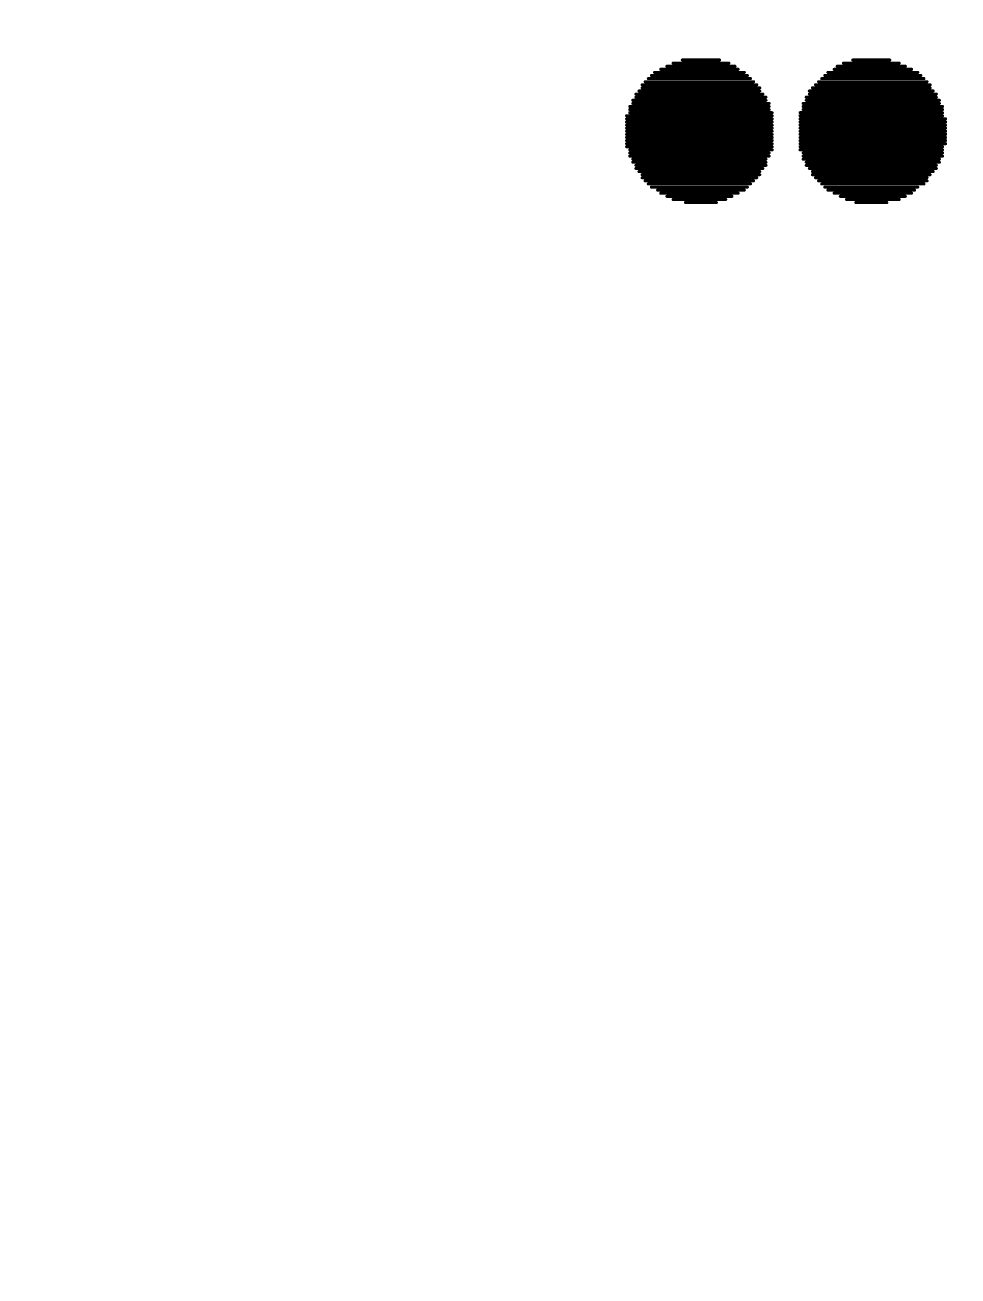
# Model space of a CAD drawing. Header units: millimetres. Extents: x -46.4 to 46.4, y -47.3 to 46.4.
# Drawn here: x -25.213 to -23.3, y -2.391 to 0.173 of the extents above; entities that cross this region are included whole.
import ezdxf

# ---------------------------------------------------------------- set-up
doc = ezdxf.new("R2010")
doc.units = ezdxf.units.MM
doc.layers.add('BottomOverlay', color=54, linetype='Continuous')
doc.layers.add('Mechanical1', color=6, linetype='Continuous')

# ---------------------------------------------------------------- blocks, each defined once
blk = doc.blocks.new('________2')
at = {"layer": 'BottomOverlay', "const_width": 0.00635}
for points in [[(0.1349, -2.899), (0.2111, -2.899)], [(0.4841, -2.899), (0.5603, -2.899)], [(0.0777, -2.9244), (0.2619, -2.9244)], [(0.0904, -2.9181), (0.2492, -2.9181)], [(0.1031, -2.9117), (0.2428, -2.9117)], [(0.1158, -2.9054), (0.2301, -2.9054)], [(0.4333, -2.9244), (0.6175, -2.9244)], [(0.446, -2.9181), (0.6048, -2.9181)], [(0.4524, -2.9117), (0.5921, -2.9117)], [(0.4651, -2.9054), (0.5794, -2.9054)], [(0.0523, -2.9498), (0.2873, -2.9498)], [(0.0587, -2.9435), (0.2809, -2.9435)], [(0.065, -2.9371), (0.2746, -2.9371)], [(0.0714, -2.9308), (0.2682, -2.9308)], [(0.4079, -2.9498), (0.6429, -2.9498)], [(0.4143, -2.9435), (0.6365, -2.9435)], [(0.4206, -2.9371), (0.6302, -2.9371)], [(0.427, -2.9308), (0.6238, -2.9308)], [(0.0396, -2.9689), (0.3, -2.9689)], [(0.0396, -2.9752), (0.3063, -2.9752)], [(0.046, -2.9625), (0.2936, -2.9625)], [(0.0523, -2.9562), (0.2936, -2.9562)], [(0.3889, -2.9752), (0.6556, -2.9752)], [(0.3952, -2.9625), (0.6492, -2.9625)], [(0.3952, -2.9689), (0.6556, -2.9689)], [(0.4016, -2.9562), (0.6429, -2.9562)], [(0.0269, -2.9943), (0.3127, -2.9943)], [(0.0269, -3.0006), (0.3127, -3.0006)], [(0.0333, -2.9816), (0.3063, -2.9816)], [(0.0333, -2.9879), (0.3127, -2.9879)], [(0.3825, -2.9879), (0.6619, -2.9879)], [(0.3825, -2.9943), (0.6683, -2.9943)], [(0.3825, -3.0006), (0.6683, -3.0006)], [(0.3889, -2.9816), (0.6619, -2.9816)], [(0.0206, -3.0133), (0.319, -3.0133)], [(0.0206, -3.0197), (0.319, -3.0197)], [(0.0206, -3.026), (0.319, -3.026)], [(0.0269, -3.007), (0.319, -3.007)], [(0.3762, -3.007), (0.6683, -3.007)], [(0.3762, -3.0133), (0.6683, -3.0133)], [(0.3762, -3.0197), (0.6746, -3.0197)], [(0.3762, -3.026), (0.6746, -3.026)], [(0.0206, -3.0324), (0.319, -3.0324)], [(0.0206, -3.0387), (0.319, -3.0387)], [(0.0206, -3.0451), (0.319, -3.0451)], [(0.0206, -3.0514), (0.319, -3.0514)], [(0.3762, -3.0324), (0.6746, -3.0324)], [(0.3762, -3.0387), (0.6746, -3.0387)], [(0.3762, -3.0451), (0.6746, -3.0451)], [(0.3762, -3.0514), (0.6746, -3.0514)], [(0.0206, -3.0578), (0.319, -3.0578)], [(0.0206, -3.0641), (0.319, -3.0641)], [(0.0206, -3.0705), (0.319, -3.0705)], [(0.0206, -3.0768), (0.319, -3.0768)], [(0.3762, -3.0578), (0.6746, -3.0578)], [(0.3762, -3.0641), (0.6746, -3.0641)], [(0.3762, -3.0705), (0.6746, -3.0705)], [(0.3762, -3.0768), (0.6683, -3.0768)], [(0.0269, -3.0832), (0.319, -3.0832)], [(0.0269, -3.0895), (0.3127, -3.0895)], [(0.0269, -3.0959), (0.3127, -3.0959)], [(0.0333, -3.1022), (0.3063, -3.1022)], [(0.3762, -3.0832), (0.6683, -3.0832)], [(0.3825, -3.0895), (0.6683, -3.0895)], [(0.3825, -3.0959), (0.6683, -3.0959)], [(0.3825, -3.1022), (0.6619, -3.1022)], [(0.0333, -3.1086), (0.3063, -3.1086)], [(0.0396, -3.1149), (0.3063, -3.1149)], [(0.0396, -3.1213), (0.3, -3.1213)], [(0.046, -3.1276), (0.2936, -3.1276)], [(0.3889, -3.1086), (0.6619, -3.1086)], [(0.3889, -3.1149), (0.6556, -3.1149)], [(0.3952, -3.1213), (0.6556, -3.1213)], [(0.4016, -3.1276), (0.6492, -3.1276)], [(0.0523, -3.134), (0.2936, -3.134)], [(0.0523, -3.1403), (0.2873, -3.1403)], [(0.0587, -3.1467), (0.2809, -3.1467)], [(0.065, -3.153), (0.2746, -3.153)], [(0.4016, -3.134), (0.6429, -3.134)], [(0.4079, -3.1403), (0.6365, -3.1403)], [(0.4143, -3.1467), (0.6365, -3.1467)], [(0.4206, -3.153), (0.6302, -3.153)], [(0.0714, -3.1594), (0.2682, -3.1594)], [(0.0841, -3.1657), (0.2619, -3.1657)], [(0.0904, -3.1721), (0.2492, -3.1721)], [(0.1031, -3.1784), (0.2365, -3.1784)], [(0.427, -3.1594), (0.6175, -3.1594)], [(0.4333, -3.1657), (0.6111, -3.1657)], [(0.446, -3.1721), (0.6048, -3.1721)], [(0.4587, -3.1784), (0.5921, -3.1784)], [(0.1158, -3.1848), (0.2238, -3.1848)], [(0.1412, -3.1911), (0.2047, -3.1911)], [(0.4714, -3.1848), (0.5794, -3.1848)], [(0.4905, -3.1911), (0.554, -3.1911)]]:
    blk.add_lwpolyline(points, dxfattribs=at)
at = {"layer": 'BottomOverlay', "const_width": 0.00317}
for points in [[(0.1333, -2.899, 1), (0.1365, -2.899, 1)], [(0.2095, -2.899, 1), (0.2127, -2.899, 1)], [(0.4826, -2.899, 1), (0.4857, -2.899, 1)], [(0.5588, -2.899, 1), (0.5619, -2.899, 1)], [(0.0762, -2.9244, 1), (0.0793, -2.9244, 1)], [(0.0889, -2.9181, 1), (0.092, -2.9181, 1)], [(0.1016, -2.9117, 1), (0.1047, -2.9117, 1)], [(0.1143, -2.9054, 1), (0.1174, -2.9054, 1)], [(0.2286, -2.9054, 1), (0.2317, -2.9054, 1)], [(0.2413, -2.9117, 1), (0.2444, -2.9117, 1)], [(0.2476, -2.9181, 1), (0.2508, -2.9181, 1)], [(0.2603, -2.9244, 1), (0.2635, -2.9244, 1)], [(0.4318, -2.9244, 1), (0.4349, -2.9244, 1)], [(0.4445, -2.9181, 1), (0.4476, -2.9181, 1)], [(0.4508, -2.9117, 1), (0.454, -2.9117, 1)], [(0.4635, -2.9054, 1), (0.4667, -2.9054, 1)], [(0.5778, -2.9054, 1), (0.581, -2.9054, 1)], [(0.5905, -2.9117, 1), (0.5937, -2.9117, 1)], [(0.6032, -2.9181, 1), (0.6064, -2.9181, 1)], [(0.6159, -2.9244, 1), (0.6191, -2.9244, 1)], [(0.0508, -2.9498, 1), (0.0539, -2.9498, 1)], [(0.0571, -2.9435, 1), (0.0603, -2.9435, 1)], [(0.0635, -2.9371, 1), (0.0666, -2.9371, 1)], [(0.0698, -2.9308, 1), (0.073, -2.9308, 1)], [(0.2667, -2.9308, 1), (0.2698, -2.9308, 1)], [(0.273, -2.9371, 1), (0.2762, -2.9371, 1)], [(0.2794, -2.9435, 1), (0.2825, -2.9435, 1)], [(0.2857, -2.9498, 1), (0.2889, -2.9498, 1)], [(0.4064, -2.9498, 1), (0.4095, -2.9498, 1)], [(0.4127, -2.9435, 1), (0.4159, -2.9435, 1)], [(0.4191, -2.9371, 1), (0.4222, -2.9371, 1)], [(0.4254, -2.9308, 1), (0.4286, -2.9308, 1)], [(0.6223, -2.9308, 1), (0.6254, -2.9308, 1)], [(0.6286, -2.9371, 1), (0.6318, -2.9371, 1)], [(0.635, -2.9435, 1), (0.6381, -2.9435, 1)], [(0.6413, -2.9498, 1), (0.6445, -2.9498, 1)], [(0.0381, -2.9689, 1), (0.0412, -2.9689, 1)], [(0.0381, -2.9752, 1), (0.0412, -2.9752, 1)], [(0.0444, -2.9625, 1), (0.0476, -2.9625, 1)], [(0.0508, -2.9562, 1), (0.0539, -2.9562, 1)], [(0.2921, -2.9562, 1), (0.2952, -2.9562, 1)], [(0.2921, -2.9625, 1), (0.2952, -2.9625, 1)], [(0.2984, -2.9689, 1), (0.3016, -2.9689, 1)], [(0.3048, -2.9752, 1), (0.3079, -2.9752, 1)], [(0.3873, -2.9752, 1), (0.3905, -2.9752, 1)], [(0.3937, -2.9625, 1), (0.3968, -2.9625, 1)], [(0.3937, -2.9689, 1), (0.3968, -2.9689, 1)], [(0.4, -2.9562, 1), (0.4032, -2.9562, 1)], [(0.6413, -2.9562, 1), (0.6445, -2.9562, 1)], [(0.6477, -2.9625, 1), (0.6508, -2.9625, 1)], [(0.654, -2.9689, 1), (0.6572, -2.9689, 1)], [(0.654, -2.9752, 1), (0.6572, -2.9752, 1)], [(0.0254, -2.9943, 1), (0.0285, -2.9943, 1)], [(0.0254, -3.0006, 1), (0.0285, -3.0006, 1)], [(0.0317, -2.9816, 1), (0.0349, -2.9816, 1)], [(0.0317, -2.9879, 1), (0.0349, -2.9879, 1)], [(0.3048, -2.9816, 1), (0.3079, -2.9816, 1)], [(0.3111, -2.9879, 1), (0.3143, -2.9879, 1)], [(0.3111, -2.9943, 1), (0.3143, -2.9943, 1)], [(0.3111, -3.0006, 1), (0.3143, -3.0006, 1)], [(0.381, -2.9879, 1), (0.3841, -2.9879, 1)], [(0.381, -2.9943, 1), (0.3841, -2.9943, 1)], [(0.381, -3.0006, 1), (0.3841, -3.0006, 1)], [(0.3873, -2.9816, 1), (0.3905, -2.9816, 1)], [(0.6604, -2.9816, 1), (0.6635, -2.9816, 1)], [(0.6604, -2.9879, 1), (0.6635, -2.9879, 1)], [(0.6667, -2.9943, 1), (0.6699, -2.9943, 1)], [(0.6667, -3.0006, 1), (0.6699, -3.0006, 1)], [(0.019, -3.0133, 1), (0.0222, -3.0133, 1)], [(0.019, -3.0197, 1), (0.0222, -3.0197, 1)], [(0.019, -3.026, 1), (0.0222, -3.026, 1)], [(0.0254, -3.007, 1), (0.0285, -3.007, 1)], [(0.3175, -3.007, 1), (0.3206, -3.007, 1)], [(0.3175, -3.0133, 1), (0.3206, -3.0133, 1)], [(0.3175, -3.0197, 1), (0.3206, -3.0197, 1)], [(0.3175, -3.026, 1), (0.3206, -3.026, 1)], [(0.3746, -3.007, 1), (0.3778, -3.007, 1)], [(0.3746, -3.0133, 1), (0.3778, -3.0133, 1)], [(0.3746, -3.0197, 1), (0.3778, -3.0197, 1)], [(0.3746, -3.026, 1), (0.3778, -3.026, 1)], [(0.6667, -3.007, 1), (0.6699, -3.007, 1)], [(0.6667, -3.0133, 1), (0.6699, -3.0133, 1)], [(0.6731, -3.0197, 1), (0.6762, -3.0197, 1)], [(0.6731, -3.026, 1), (0.6762, -3.026, 1)], [(0.019, -3.0324, 1), (0.0222, -3.0324, 1)], [(0.019, -3.0387, 1), (0.0222, -3.0387, 1)], [(0.019, -3.0451, 1), (0.0222, -3.0451, 1)], [(0.019, -3.0514, 1), (0.0222, -3.0514, 1)], [(0.3175, -3.0324, 1), (0.3206, -3.0324, 1)], [(0.3175, -3.0387, 1), (0.3206, -3.0387, 1)], [(0.3175, -3.0451, 1), (0.3206, -3.0451, 1)], [(0.3175, -3.0514, 1), (0.3206, -3.0514, 1)], [(0.3746, -3.0324, 1), (0.3778, -3.0324, 1)], [(0.3746, -3.0387, 1), (0.3778, -3.0387, 1)], [(0.3746, -3.0451, 1), (0.3778, -3.0451, 1)], [(0.3746, -3.0514, 1), (0.3778, -3.0514, 1)], [(0.6731, -3.0324, 1), (0.6762, -3.0324, 1)], [(0.6731, -3.0387, 1), (0.6762, -3.0387, 1)], [(0.6731, -3.0451, 1), (0.6762, -3.0451, 1)], [(0.6731, -3.0514, 1), (0.6762, -3.0514, 1)], [(0.019, -3.0578, 1), (0.0222, -3.0578, 1)], [(0.019, -3.0641, 1), (0.0222, -3.0641, 1)], [(0.019, -3.0705, 1), (0.0222, -3.0705, 1)], [(0.019, -3.0768, 1), (0.0222, -3.0768, 1)], [(0.3175, -3.0578, 1), (0.3206, -3.0578, 1)], [(0.3175, -3.0641, 1), (0.3206, -3.0641, 1)], [(0.3175, -3.0705, 1), (0.3206, -3.0705, 1)], [(0.3175, -3.0768, 1), (0.3206, -3.0768, 1)], [(0.3746, -3.0578, 1), (0.3778, -3.0578, 1)], [(0.3746, -3.0641, 1), (0.3778, -3.0641, 1)], [(0.3746, -3.0705, 1), (0.3778, -3.0705, 1)], [(0.3746, -3.0768, 1), (0.3778, -3.0768, 1)], [(0.6667, -3.0768, 1), (0.6699, -3.0768, 1)], [(0.6731, -3.0578, 1), (0.6762, -3.0578, 1)], [(0.6731, -3.0641, 1), (0.6762, -3.0641, 1)], [(0.6731, -3.0705, 1), (0.6762, -3.0705, 1)], [(0.0254, -3.0832, 1), (0.0285, -3.0832, 1)], [(0.0254, -3.0895, 1), (0.0285, -3.0895, 1)], [(0.0254, -3.0959, 1), (0.0285, -3.0959, 1)], [(0.0317, -3.1022, 1), (0.0349, -3.1022, 1)], [(0.3048, -3.1022, 1), (0.3079, -3.1022, 1)], [(0.3111, -3.0895, 1), (0.3143, -3.0895, 1)], [(0.3111, -3.0959, 1), (0.3143, -3.0959, 1)], [(0.3175, -3.0832, 1), (0.3206, -3.0832, 1)], [(0.3746, -3.0832, 1), (0.3778, -3.0832, 1)], [(0.381, -3.0895, 1), (0.3841, -3.0895, 1)], [(0.381, -3.0959, 1), (0.3841, -3.0959, 1)], [(0.381, -3.1022, 1), (0.3841, -3.1022, 1)], [(0.6604, -3.1022, 1), (0.6635, -3.1022, 1)], [(0.6667, -3.0832, 1), (0.6699, -3.0832, 1)], [(0.6667, -3.0895, 1), (0.6699, -3.0895, 1)], [(0.6667, -3.0959, 1), (0.6699, -3.0959, 1)], [(0.0317, -3.1086, 1), (0.0349, -3.1086, 1)], [(0.0381, -3.1149, 1), (0.0412, -3.1149, 1)], [(0.0381, -3.1213, 1), (0.0412, -3.1213, 1)], [(0.0444, -3.1276, 1), (0.0476, -3.1276, 1)], [(0.2921, -3.1276, 1), (0.2952, -3.1276, 1)], [(0.2984, -3.1213, 1), (0.3016, -3.1213, 1)], [(0.3048, -3.1086, 1), (0.3079, -3.1086, 1)], [(0.3048, -3.1149, 1), (0.3079, -3.1149, 1)], [(0.3873, -3.1086, 1), (0.3905, -3.1086, 1)], [(0.3873, -3.1149, 1), (0.3905, -3.1149, 1)], [(0.3937, -3.1213, 1), (0.3968, -3.1213, 1)], [(0.4, -3.1276, 1), (0.4032, -3.1276, 1)], [(0.6477, -3.1276, 1), (0.6508, -3.1276, 1)], [(0.654, -3.1149, 1), (0.6572, -3.1149, 1)], [(0.654, -3.1213, 1), (0.6572, -3.1213, 1)], [(0.6604, -3.1086, 1), (0.6635, -3.1086, 1)], [(0.0508, -3.134, 1), (0.0539, -3.134, 1)], [(0.0508, -3.1403, 1), (0.0539, -3.1403, 1)], [(0.0571, -3.1467, 1), (0.0603, -3.1467, 1)], [(0.0635, -3.153, 1), (0.0666, -3.153, 1)], [(0.273, -3.153, 1), (0.2762, -3.153, 1)], [(0.2794, -3.1467, 1), (0.2825, -3.1467, 1)], [(0.2857, -3.1403, 1), (0.2889, -3.1403, 1)], [(0.2921, -3.134, 1), (0.2952, -3.134, 1)], [(0.4, -3.134, 1), (0.4032, -3.134, 1)], [(0.4064, -3.1403, 1), (0.4095, -3.1403, 1)], [(0.4127, -3.1467, 1), (0.4159, -3.1467, 1)], [(0.4191, -3.153, 1), (0.4222, -3.153, 1)], [(0.6286, -3.153, 1), (0.6318, -3.153, 1)], [(0.635, -3.1403, 1), (0.6381, -3.1403, 1)], [(0.635, -3.1467, 1), (0.6381, -3.1467, 1)], [(0.6413, -3.134, 1), (0.6445, -3.134, 1)], [(0.0698, -3.1594, 1), (0.073, -3.1594, 1)], [(0.0825, -3.1657, 1), (0.0857, -3.1657, 1)], [(0.0889, -3.1721, 1), (0.092, -3.1721, 1)], [(0.1016, -3.1784, 1), (0.1047, -3.1784, 1)], [(0.2349, -3.1784, 1), (0.2381, -3.1784, 1)], [(0.2476, -3.1721, 1), (0.2508, -3.1721, 1)], [(0.2603, -3.1657, 1), (0.2635, -3.1657, 1)], [(0.2667, -3.1594, 1), (0.2698, -3.1594, 1)], [(0.4254, -3.1594, 1), (0.4286, -3.1594, 1)], [(0.4318, -3.1657, 1), (0.4349, -3.1657, 1)], [(0.4445, -3.1721, 1), (0.4476, -3.1721, 1)], [(0.4572, -3.1784, 1), (0.4603, -3.1784, 1)], [(0.5905, -3.1784, 1), (0.5937, -3.1784, 1)], [(0.6032, -3.1721, 1), (0.6064, -3.1721, 1)], [(0.6096, -3.1657, 1), (0.6127, -3.1657, 1)], [(0.6159, -3.1594, 1), (0.6191, -3.1594, 1)], [(0.1143, -3.1848, 1), (0.1174, -3.1848, 1)], [(0.1397, -3.1911, 1), (0.1428, -3.1911, 1)], [(0.2032, -3.1911, 1), (0.2063, -3.1911, 1)], [(0.2222, -3.1848, 1), (0.2254, -3.1848, 1)], [(0.4699, -3.1848, 1), (0.473, -3.1848, 1)], [(0.4889, -3.1911, 1), (0.4921, -3.1911, 1)], [(0.5524, -3.1911, 1), (0.5556, -3.1911, 1)], [(0.5778, -3.1848, 1), (0.581, -3.1848, 1)]]:
    blk.add_lwpolyline(points, format="xyb", close=True, dxfattribs=at)

msp = doc.modelspace()

# ---------------------------------------------------------------- linework, layer by layer
at = {"layer": 'BottomOverlay', "const_width": 0.508}
msp.add_lwpolyline([(-12.3943, -8.4487, -0.221527), (-28.929, -0.9392)], format="xyb", dxfattribs=at)
at = {"layer": 'Mechanical1', "const_width": 0.254}
for points in [[(-46.2567, 0, -0.414214), (0, 46.2567)], [(0, -46.2567, -0.414214), (-46.2567, 0)]]:
    msp.add_lwpolyline(points, format="xyb", dxfattribs=at)

# ---------------------------------------------------------------- block references
at = {"rotation": 360}
msp.add_blockref('________2', (-24, 3), dxfattribs=at)

doc.saveas('drawing.dxf')
